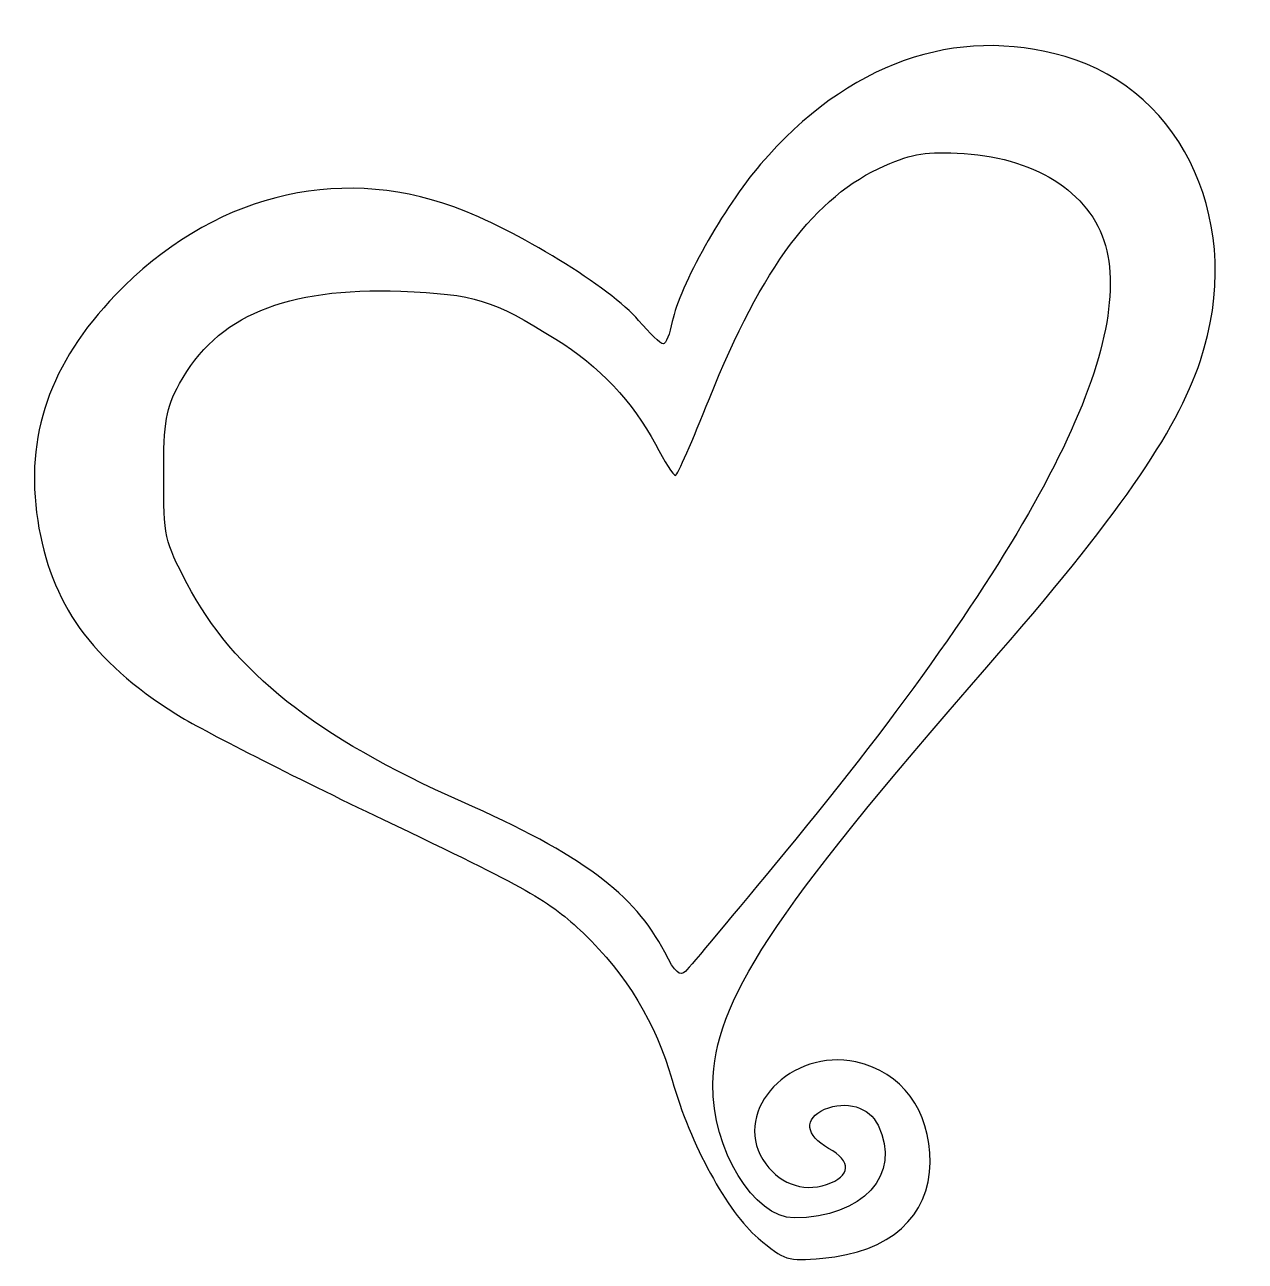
# Model space of a CAD drawing. Header units: centimetres. Extents: x -12.8 to 1.3, y -11.9 to 2.4.
import ezdxf

# ---------------------------------------------------------------- set-up
doc = ezdxf.new("R2010")
doc.units = ezdxf.units.CM
doc.header["$MEASUREMENT"] = 0
doc.layers.add('Layer 1', color=7, linetype='Continuous')

msp = doc.modelspace()

# ---------------------------------------------------------------- linework, layer by layer
at = {"layer": 'Layer 1'}
for points, knots in [([(-4.30316, -11.59434), (-4.65833, -11.29392), (-5.08416, -10.51207), (-5.29379, -9.7755), (-5.29379, -9.7755), (-5.4813, -9.11663), (-5.81987, -8.55601), (-6.31623, -8.0825), (-6.31623, -8.0825), (-6.71157, -7.70535), (-6.9442, -7.57326), (-8.62442, -6.77194), (-8.62442, -6.77194), (-9.65211, -6.28182), (-10.7268, -5.73412), (-11.01261, -5.55483), (-11.01261, -5.55483), (-11.98131, -4.94717), (-12.45906, -4.2786), (-12.60477, -3.32675), (-12.60477, -3.32675), (-12.7541, -2.35128), (-12.46593, -1.51641), (-11.70776, -0.72797), (-11.70776, -0.72797), (-10.6161, 0.40729), (-9.17649, 0.78117), (-7.80855, 0.28472), (-7.80855, 0.28472), (-7.09901, 0.02722), (-6.00084, -0.6474), (-5.68045, -1.02259), (-5.68045, -1.02259), (-5.55317, -1.17164), (-5.42524, -1.2936), (-5.39617, -1.2936), (-5.39617, -1.2936), (-5.3671, -1.2936), (-5.32036, -1.17723), (-5.29232, -1.03501), (-5.29232, -1.03501), (-5.21295, -0.63249), (-4.70036, 0.28094), (-4.27651, 0.77515), (-4.27651, 0.77515), (-3.2767, 1.94095), (-2.02628, 2.38317), (-0.76572, 2.01676), (-0.76572, 2.01676), (0.61548, 1.61528), (1.30959, 0.05588), (0.7926, -1.48424), (0.7926, -1.48424), (0.50993, -2.32633), (-0.15678, -3.28364), (-1.668, -5.01736), (-1.668, -5.01736), (-4.15411, -7.86951), (-4.8125, -8.87164), (-4.82457, -9.82196), (-4.82457, -9.82196), (-4.83403, -10.5678), (-4.35154, -11.362), (-3.88947, -11.36115), (-3.88947, -11.36115), (-3.09701, -11.35971), (-2.64618, -10.86284), (-2.92146, -10.29428), (-2.92146, -10.29428), (-3.02333, -10.08387), (-3.28998, -10.00408), (-3.53714, -10.11006), (-3.53714, -10.11006), (-3.78038, -10.21435), (-3.76029, -10.41013), (-3.491, -10.55983), (-3.491, -10.55983), (-3.2224, -10.70915), (-3.23207, -10.88357), (-3.51413, -10.97692), (-3.51413, -10.97692), (-3.7959, -11.07017), (-4.08173, -10.95844), (-4.24838, -10.6899), (-4.24838, -10.6899), (-4.60313, -10.11827), (-3.92154, -9.40275), (-3.1766, -9.56476), (-3.1766, -9.56476), (-2.64528, -9.68031), (-2.32246, -10.11774), (-2.32296, -10.72146), (-2.32296, -10.72146), (-2.32348, -11.34544), (-2.78718, -11.75923), (-3.55979, -11.82515), (-3.55979, -11.82515), (-3.97518, -11.8606), (-3.99605, -11.85412), (-4.30316, -11.59434)], [0, 0, 0, 0, 0.03846154, 0.03846154, 0.03846154, 0.03846154, 0.07692308, 0.07692308, 0.07692308, 0.07692308, 0.11538462, 0.11538462, 0.11538462, 0.11538462, 0.15384615, 0.15384615, 0.15384615, 0.15384615, 0.19230769, 0.19230769, 0.19230769, 0.19230769, 0.23076923, 0.23076923, 0.23076923, 0.23076923, 0.26923077, 0.26923077, 0.26923077, 0.26923077, 0.30769231, 0.30769231, 0.30769231, 0.30769231, 0.34615385, 0.34615385, 0.34615385, 0.34615385, 0.38461538, 0.38461538, 0.38461538, 0.38461538, 0.42307692, 0.42307692, 0.42307692, 0.42307692, 0.46153846, 0.46153846, 0.46153846, 0.46153846, 0.5, 0.5, 0.5, 0.5, 0.53846154, 0.53846154, 0.53846154, 0.53846154, 0.57692308, 0.57692308, 0.57692308, 0.57692308, 0.61538462, 0.61538462, 0.61538462, 0.61538462, 0.65384615, 0.65384615, 0.65384615, 0.65384615, 0.69230769, 0.69230769, 0.69230769, 0.69230769, 0.73076923, 0.73076923, 0.73076923, 0.73076923, 0.76923077, 0.76923077, 0.76923077, 0.76923077, 0.80769231, 0.80769231, 0.80769231, 0.80769231, 0.84615385, 0.84615385, 0.84615385, 0.84615385, 0.88461538, 0.88461538, 0.88461538, 0.88461538, 0.92307692, 0.92307692, 0.92307692, 0.92307692, 1, 1, 1, 1]), ([(-3.99854, -7.15507), (-1.25256, -3.82827), (0.00035, -1.4873), (-0.28684, -0.22007), (-0.28684, -0.22007), (-0.4304, 0.41337), (-1.06445, 0.84487), (-1.92982, 0.89807), (-1.92982, 0.89807), (-2.37693, 0.92555), (-2.50996, 0.90536), (-2.84577, 0.75903), (-2.84577, 0.75903), (-3.64369, 0.41134), (-4.26435, -0.41283), (-4.86419, -1.92122), (-4.86419, -1.92122), (-5.05829, -2.40928), (-5.23495, -2.80908), (-5.25678, -2.80965), (-5.25678, -2.80965), (-5.27861, -2.81022), (-5.38239, -2.64777), (-5.48739, -2.44866), (-5.48739, -2.44866), (-5.74352, -1.96298), (-6.13569, -1.54939), (-6.6357, -1.23765), (-6.6357, -1.23765), (-7.36976, -0.77997), (-7.56505, -0.71976), (-8.42004, -0.68751), (-8.42004, -0.68751), (-9.74522, -0.63752), (-10.5475, -0.97188), (-10.96986, -1.75018), (-10.96986, -1.75018), (-11.13032, -2.04587), (-11.15243, -2.17476), (-11.15243, -2.81426), (-11.15243, -2.81426), (-11.15243, -3.51381), (-11.14201, -3.56175), (-10.88243, -4.05604), (-10.88243, -4.05604), (-10.35126, -5.06747), (-9.39991, -5.82244), (-7.72118, -6.56475), (-7.72118, -6.56475), (-6.33715, -7.17675), (-5.72742, -7.62908), (-5.38041, -8.30124), (-5.38041, -8.30124), (-5.25725, -8.5398), (-5.2054, -8.58603), (-5.13767, -8.5177), (-5.13767, -8.5177), (-5.0903, -8.46991), (-4.57769, -7.85673), (-3.99854, -7.15507)], [0, 0, 0, 0, 0.0625, 0.0625, 0.0625, 0.0625, 0.125, 0.125, 0.125, 0.125, 0.1875, 0.1875, 0.1875, 0.1875, 0.25, 0.25, 0.25, 0.25, 0.3125, 0.3125, 0.3125, 0.3125, 0.375, 0.375, 0.375, 0.375, 0.4375, 0.4375, 0.4375, 0.4375, 0.5, 0.5, 0.5, 0.5, 0.5625, 0.5625, 0.5625, 0.5625, 0.625, 0.625, 0.625, 0.625, 0.6875, 0.6875, 0.6875, 0.6875, 0.75, 0.75, 0.75, 0.75, 0.8125, 0.8125, 0.8125, 0.8125, 0.875, 0.875, 0.875, 0.875, 1, 1, 1, 1])]:
    msp.add_open_spline(points, degree=3, knots=knots, dxfattribs=at)

doc.saveas('drawing.dxf')
